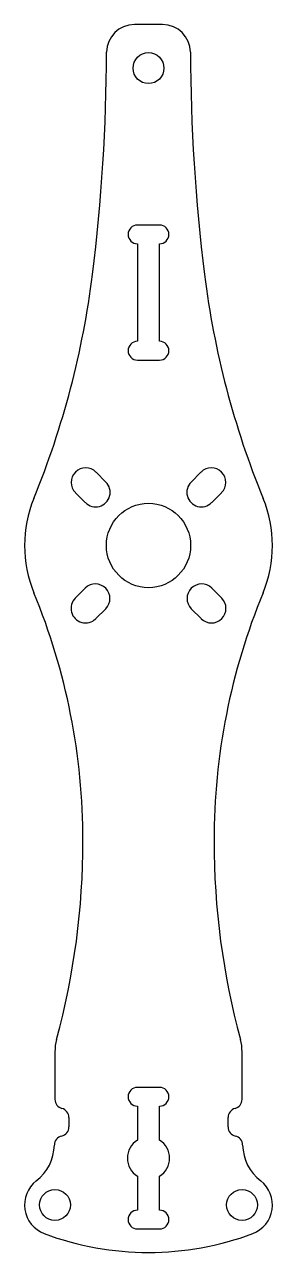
# Model space of a CAD drawing. Header units: millimetres. Extents: x -13 to 13, y -72 to 59.
import ezdxf

# ---------------------------------------------------------------- set-up
doc = ezdxf.new("R2010")
doc.units = ezdxf.units.MM

msp = doc.modelspace()

# ---------------------------------------------------------------- linework, layer by layer
at = {"color": 7, "linetype": 'Continuous', "lineweight": 25}
for p, q in [((1.5, 58.55), (-1.5, 58.55)), ((1.18, 37.17), (-1.18, 37.17)), ((-1.18, 35.17), (-1.18, 24.77)), ((1.18, 24.77), (1.18, 35.17)), ((-1.18, 22.77), (1.18, 22.77)), ((-4.55, 9.76), (-5.61, 10.82)), ((5.61, 10.82), (4.55, 9.76)), ((-7.8, 8.63), (-6.75, 7.57)), ((6.75, 7.57), (7.8, 8.63)), ((-6.76, -1.55), (-7.82, -2.61)), ((7.82, -2.61), (6.76, -1.55)), ((-5.63, -4.8), (-4.57, -3.75)), ((4.57, -3.75), (5.63, -4.8)), ((-10, -50.99), (-10, -56.06)), ((10, -56.06), (10, -50.99)), ((1.18, -54.78), (-1.18, -54.78)), ((-1.18, -56.78), (-1.18, -60.41)), ((1.18, -60.41), (1.18, -56.78)), ((-8.5, -58), (-8.5, -59)), ((8.5, -59), (8.5, -58)), ((-1.18, -64.25), (-1.18, -67.88)), ((1.18, -67.88), (1.18, -64.25)), ((-1.18, -69.88), (1.18, -69.88))]:
    msp.add_line(p, q, dxfattribs=at)
for centre, radius in [((0, 53.9), 1.65), ((0, 3), 4.5), ((-10, -67.32), 1.65), ((10, -67.32), 1.65)]:
    msp.add_circle(centre, radius, dxfattribs=at)
for centre, radius, start, end in [((-1.5, 55.55), 3, 90, 179.0346), ((1.5, 55.55), 3, 0.9654, 90), ((-194.62, 55.6), 190.12, 352.8357, 0), ((194.62, 55.6), 190.12, 180, 187.1643), ((-1.18, 36.17), 1, 90, 270), ((1.18, 36.17), 1, 270, 90), ((-99.26, 43.61), 94.01, 337.749, 352.8357), ((99.26, 43.61), 94.01, 187.1643, 202.251), ((-1.18, 23.77), 1, 90, 270), ((1.18, 23.77), 1, 270, 90), ((-6.71, 9.73), 1.55, 44.909, 224.909), ((6.71, 9.73), 1.55, 315.091, 135.091), ((-5.65, 8.67), 1.55, 224.909, 44.909), ((5.65, 8.67), 1.55, 135.091, 315.091), ((0, 3), 13.24, 157.749, 202.3888), ((0, 3), 13.24, 337.6112, 22.251), ((-5.67, -2.65), 1.55, 314.909, 134.909), ((5.67, -2.65), 1.55, 45.091, 225.091), ((-76.49, -28.51), 69.49, 0, 22.3888), ((-6.73, -3.71), 1.55, 134.909, 314.909), ((6.73, -3.71), 1.55, 225.091, 45.091), ((76.49, -28.51), 69.49, 157.6112, 180), ((-87.7, -28.51), 80.7, 344.7948, 0), ((87.7, -28.51), 80.7, 180, 195.2052), ((-5, -50.99), 5, 164.7948, 180), ((5, -50.99), 5, 360, 15.2052), ((-1.18, -55.78), 1, 90, 270), ((1.18, -55.78), 1, 270, 90), ((-9, -56.06), 1, 180, 255.5225), ((9, -56.06), 1, 284.4775, 0), ((-9.5, -58), 1, 360, 75.5225), ((9.5, -58), 1, 104.4775, 180), ((-9.06, -60.95), 1, 102.6063, 178.6325), ((-9.5, -59), 1, 282.6063, 0), ((9.5, -59), 1, 180, 257.3937), ((9.06, -60.95), 1, 1.3675, 77.3937), ((-15.06, -60.81), 5, 307.8467, 358.6325), ((0, -62.33), 2.25, 121.4814, 238.5186), ((0, -62.33), 2.25, 301.4814, 58.5186), ((15.06, -60.81), 5, 181.3675, 232.1533), ((-10, -67.32), 3.25, 127.8467, 249.4644), ((10, -67.32), 3.25, 290.5356, 52.1533), ((-1.18, -68.88), 1, 90, 270), ((1.18, -68.88), 1, 270, 90), ((0, -40.63), 31.76, 249.4644, 290.5356)]:
    msp.add_arc(centre, radius, start, end, dxfattribs=at)

doc.saveas('drawing.dxf')
